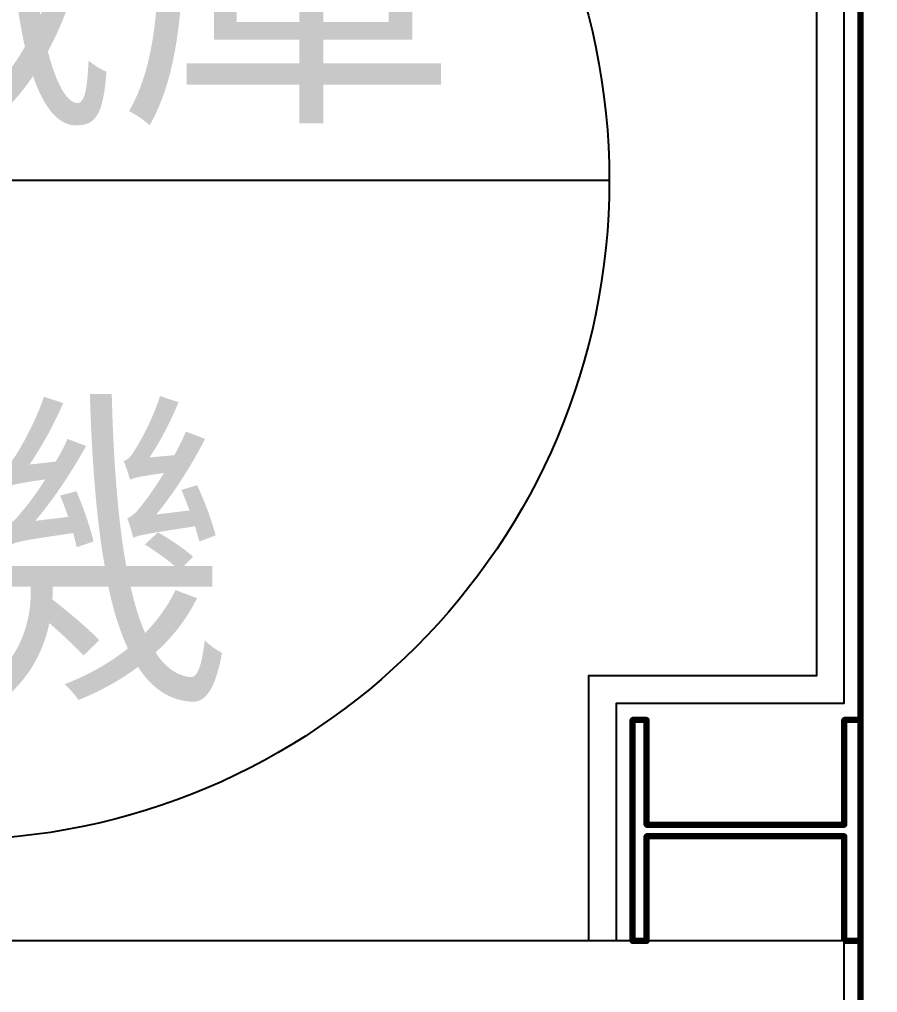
# Model space of a CAD drawing. Header units: millimetres. Extents: x 0 to 31017, y 0 to 21335.
# Drawn here: x 13323.5 to 13479.7, y 19214.1 to 19391.2 of the extents above; entities that cross this region are included whole.
import ezdxf
from ezdxf import colors
from ezdxf.entities.mleader import LeaderData, LeaderLine
from ezdxf.enums import TextEntityAlignment as Align
from ezdxf.math import Vec2, Vec3

# ---------------------------------------------------------------- set-up
doc = ezdxf.new("R2010")
doc.units = ezdxf.units.MM
doc.layers.add('PDF_幾何圖形', color=7, linetype='Continuous')
doc.styles.get("Standard").update_dxf_attribs({"font": 'arial.ttf'})

# ---------------------------------------------------------------- blocks, each defined once
blk = doc.blocks.new('3F庫板圖灰底')
at = {"color": 8}
for points in [[(103157.5, -8371.44), (103860, -8371.44), (103860, -8412.07), (103901.48, -8412.07), (103901.48, -8965.59), (103860, -8965.59), (103860, -9008.72)], [(103162.5, -8376.44), (103855, -8376.44), (103855, -8417.07), (103896.48, -8417.07), (103896.48, -8960.59), (103855, -8960.59), (103855, -9008.72)]]:
    blk.add_lwpolyline(points, dxfattribs=at)
blk.add_lwpolyline([(103451.48, -9008.72), (103901.48, -9008.72), (103901.48, -9503.72), (103451.48, -9503.72)], close=True, dxfattribs=at)
blk = doc.blocks.new('_DetailCallout')
at = {"color": 0, "linetype": 'ByBlock', "lineweight": -2, "transparency": 16777216}
blk.add_line((8, 0), (-8, 0), dxfattribs=at)
blk.add_circle((0, 0), 8, dxfattribs=at)
at = {"color": 0, "transparency": 16777216}
for tag, p in [('視圖號碼', (0, 1)), ('圖紙號碼', (0, -6))]:
    blk.add_attdef(tag, text='', height=3, dxfattribs=at).set_placement(p, align=Align.CENTER)

msp = doc.modelspace()

# ---------------------------------------------------------------- linework, layer by layer
at = {"layer": 'PDF_幾何圖形', "color": 251, "lineweight": 200, "true_color": 0x636466}
for points in [[(13491.4, 19183.71), (13476.59, 19183.71), (13476.59, 19393.21), (13491.4, 19393.21)], [(13473.63, 19223.49), (13476.59, 19223.49), (13476.59, 19263.7), (13473.63, 19263.7), (13473.63, 19244.65), (13437.65, 19244.65), (13437.65, 19263.7), (13435.11, 19263.7), (13435.11, 19223.49), (13437.65, 19223.49), (13437.65, 19242.54), (13473.63, 19242.54)]]:
    msp.add_lwpolyline(points, close=True, dxfattribs=at)

# ---------------------------------------------------------------- block references
at = {"color": 251, "lineweight": 200, "true_color": 0x636466}
msp.add_blockref('3F庫板圖灰底', (-90427.89, 28232.3), dxfattribs=at)

# ---------------------------------------------------------------- leaders
at = {"color": 175, "true_color": 0x4554a5}
ml = msp.add_multileader_block('Standard', dxfattribs=at)
ml.set_content('_DetailCallout', color=(69, 84, 165), scale=15)
ml.set_attribute('視圖號碼', '冷藏庫', width=0)
ml.set_attribute('圖紙號碼', 'A機', width=0)
ml.set_leader_properties()
ml.build(insert=Vec2(0, 0))
ml.multileader.update_dxf_attribs({"leader_type": 0})
ctx = ml.context
ctx.base_point, ctx.plane_origin = Vec3(13190.86, 19361.87), Vec3(13310.86, 19361.87)
notes = []
notes.append((ctx, [(0, (0, 0, 0), (0, 0), (1, 0), 1, [])]))
ctx.block.insert = Vec3(13310.86, 19361.87)
for ctx, leaders in notes:
    for number, flags, end, landing, length, lines in leaders:
        leader = LeaderData()
        leader.index, (leader.has_last_leader_line, leader.has_dogleg_vector, leader.attachment_direction) = number, flags
        leader.last_leader_point, leader.dogleg_vector, leader.dogleg_length = Vec3(end), Vec3(landing), length
        for number, points, colour, breaks in lines:
            line = LeaderLine()
            line.index, line.vertices, line.color, line.breaks = number, Vec3.list(points), colors.encode_raw_color(colour), breaks
            leader.lines.append(line)
        ctx.leaders.append(leader)

doc.saveas('drawing.dxf')
